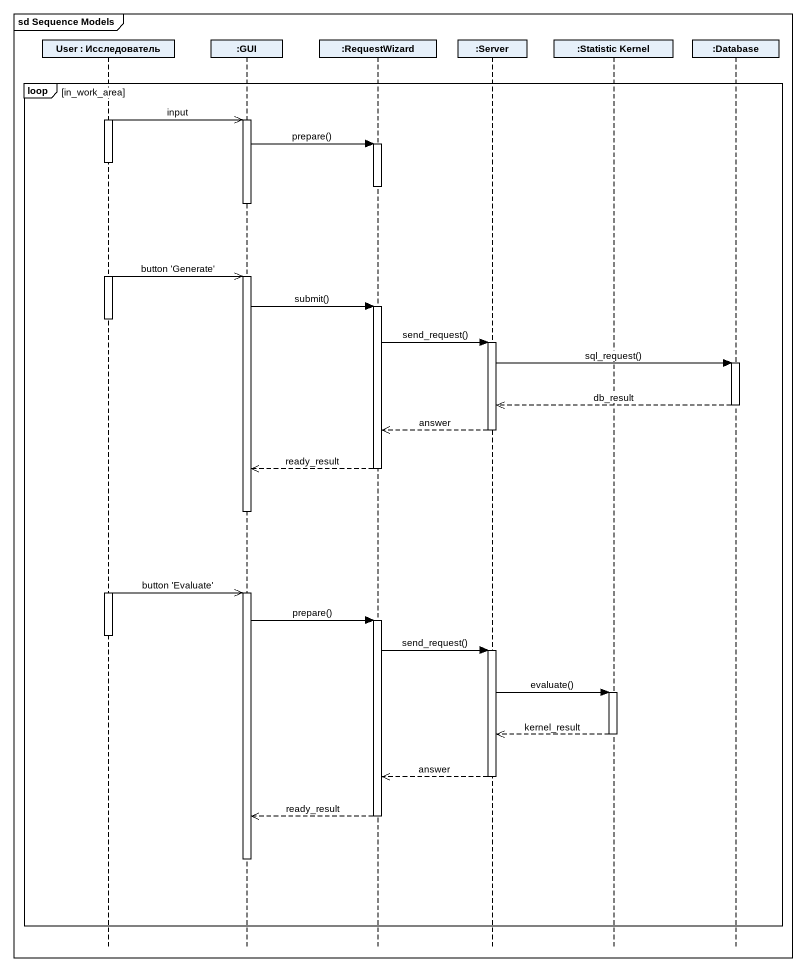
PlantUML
@startuml
mainframe sd Sequence Models
hide footbox
participant "User : Исследователь" as User
participant ":GUI" as GUI
participant ":RequestWizard" as RequestWizard
participant ":Server" as Server
participant ":Statistic Kernel" as Statistic_Kernel
participant ":Database" as Database_

loop in_work_area
  activate User
  User ->> GUI : input
  activate GUI
  GUI -> RequestWizard : prepare()
  activate RequestWizard
  deactivate RequestWizard
  deactivate GUI
  User ->> GUI : button 'Generate'
  activate GUI
  GUI -> RequestWizard : submit()
  activate RequestWizard
  deactivate User
  RequestWizard -> Server : send_request()
  activate Server
  Server -> Database_ : sql_request()
  activate Database_
  Database_ -->> Server : db_result
  deactivate Database_
  Server -->> RequestWizard : answer
  deactivate Server
  RequestWizard -->> GUI : ready_result
  deactivate RequestWizard
  deactivate GUI
  activate User
  User ->> GUI : button 'Evaluate'
  activate GUI
  GUI -> RequestWizard : prepare()
  activate RequestWizard
  deactivate User
  RequestWizard -> Server : send_request()
  activate Server
  Server -> Statistic_Kernel : evaluate()
  activate Statistic_Kernel
  Statistic_Kernel -->> Server : kernel_result
  deactivate Statistic_Kernel
  Server -->> RequestWizard : answer
  deactivate Server
  RequestWizard -->> GUI : ready_result
  deactivate RequestWizard
  deactivate GUI
end
@enduml
